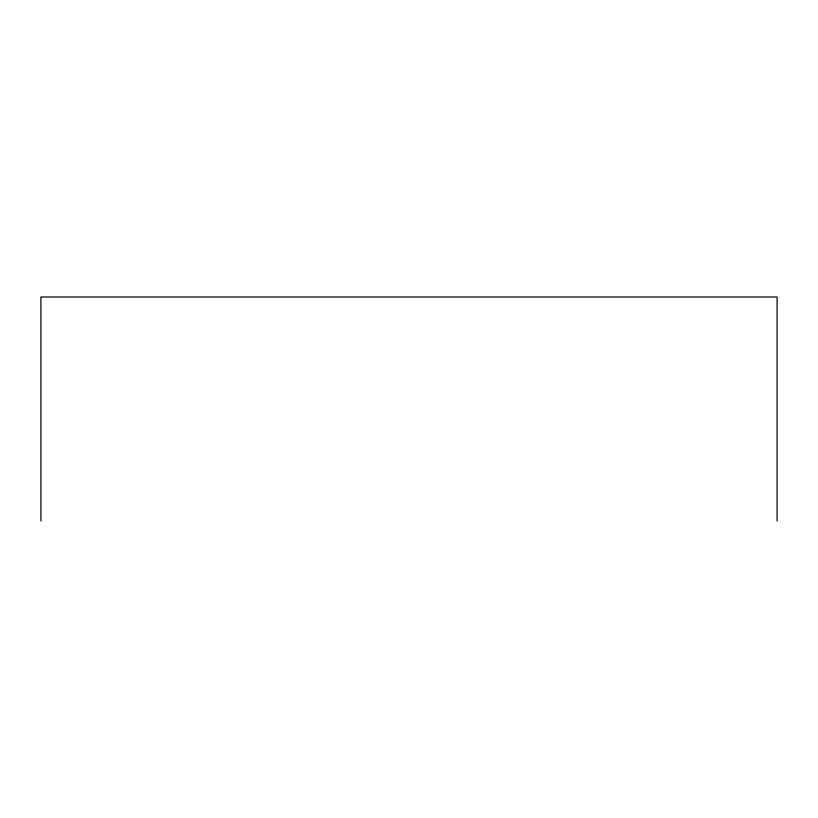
<?xml version="1.0" encoding="UTF-8"?>
<svg xmlns="http://www.w3.org/2000/svg" width="818" height="818" viewBox="0 0 818 818"><rect width="100%" height="100%" fill="white"/><g stroke="black" fill="none" stroke-linecap="round" stroke-linejoin="round"><path stroke-width="1.23" d="M777.1 520.994L777.1 297.006L40.9 297.006L40.9 520.994"/></g></svg>
